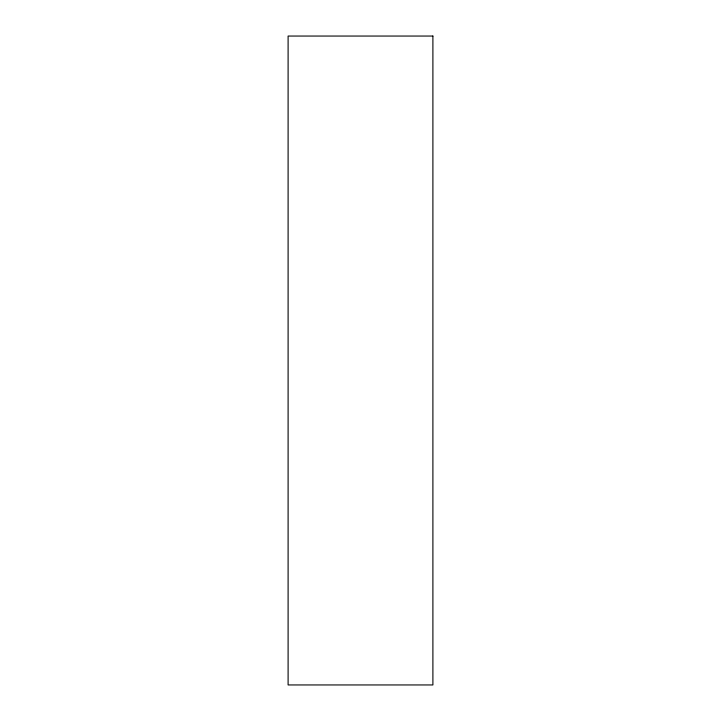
<?xml version="1.0" encoding="UTF-8"?>
<svg xmlns="http://www.w3.org/2000/svg" width="721" height="721" viewBox="0 0 721 721"><rect width="100%" height="100%" fill="white"/><g stroke="black" fill="none" stroke-linecap="round" stroke-linejoin="round"><path stroke-width="1.08" d="M432.897 36.05L288.103 36.05L288.103 684.95L432.897 684.95L432.897 36.05"/></g></svg>
